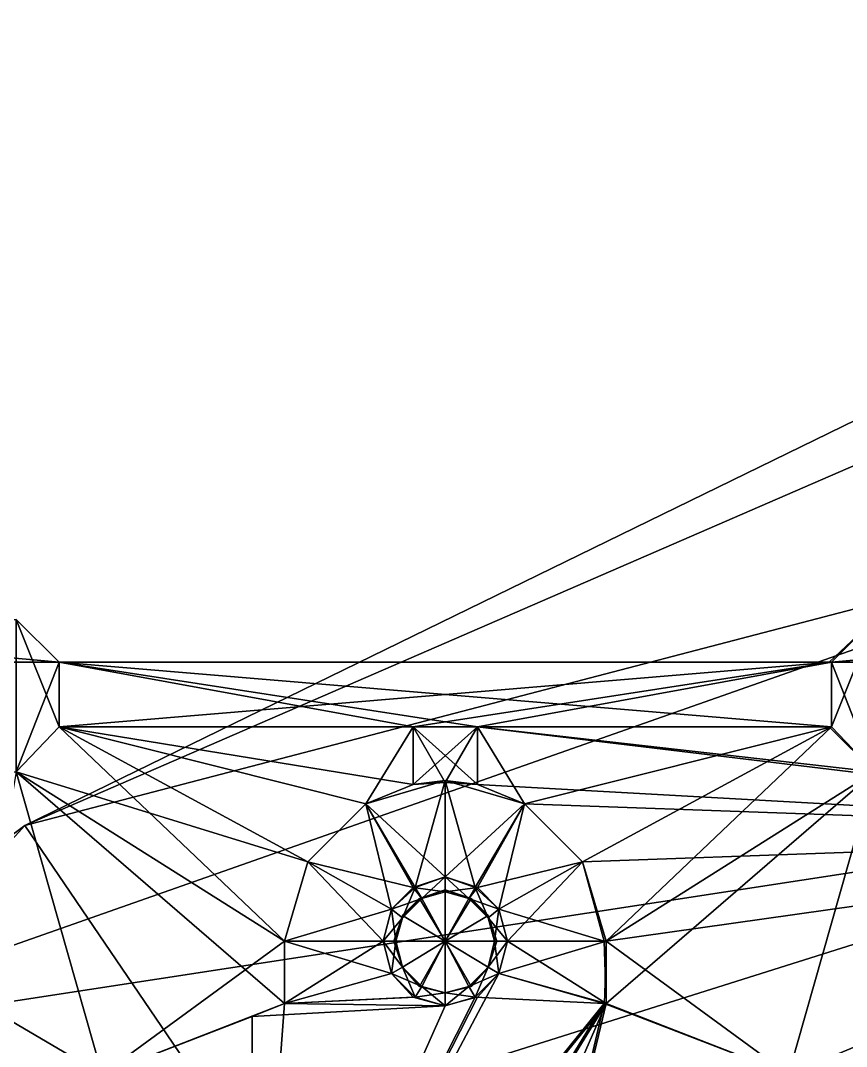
# Model space of a CAD drawing. Header units: metres. Extents: x -0.073 to 0.073, y -0.252 to 0.252.
# Drawn here: x -0.01675 to 0.00731, y 0.21975 to 0.24963 of the extents above; entities that cross this region are included whole.
import ezdxf

# ---------------------------------------------------------------- set-up
doc = ezdxf.new("R2010")
doc.units = ezdxf.units.M
for name, color, linetype in [('Object', 9, 'CONTINUOUS'), ('Object_0001', 9, 'CONTINUOUS'), ('Object_0003', 9, 'CONTINUOUS'), ('Object_0044', 9, 'CONTINUOUS'), ('Object_0220', 9, 'CONTINUOUS'), ('Object_0236', 9, 'CONTINUOUS'), ('Object_0240', 9, 'CONTINUOUS'), ('Object_0250', 9, 'CONTINUOUS'), ('Object_0252', 9, 'CONTINUOUS'), ('Object_0291', 9, 'CONTINUOUS'), ('Object_0293', 9, 'CONTINUOUS'), ('Object_0294', 9, 'CONTINUOUS'), ('Object_0295', 9, 'CONTINUOUS'), ('Object_0299', 9, 'CONTINUOUS'), ('Object_0300', 9, 'CONTINUOUS'), ('Object_0301', 9, 'CONTINUOUS'), ('Object_0360', 9, 'CONTINUOUS'), ('Object_0376', 9, 'CONTINUOUS'), ('Object_0387', 9, 'CONTINUOUS'), ('Object_0398', 9, 'CONTINUOUS'), ('Object_0506', 9, 'CONTINUOUS'), ('Object_0521', 9, 'CONTINUOUS'), ('Object_0526', 9, 'CONTINUOUS'), ('Object_0559', 9, 'CONTINUOUS'), ('Object_0591', 9, 'CONTINUOUS'), ('Object_0611', 9, 'CONTINUOUS'), ('Object_0621', 9, 'CONTINUOUS'), ('Object_0676', 9, 'CONTINUOUS'), ('Object_0694', 9, 'CONTINUOUS'), ('Object_0698', 9, 'CONTINUOUS'), ('Object_0701', 9, 'CONTINUOUS'), ('Object_0725', 9, 'CONTINUOUS'), ('Object_0756', 9, 'CONTINUOUS'), ('Object_0759', 9, 'CONTINUOUS'), ('Object_0801', 9, 'CONTINUOUS'), ('Object_0802', 9, 'CONTINUOUS'), ('Object_0817', 9, 'CONTINUOUS'), ('Object_0822', 9, 'CONTINUOUS'), ('Object_0824', 9, 'CONTINUOUS'), ('Object_0841', 9, 'CONTINUOUS'), ('Object_0859', 9, 'CONTINUOUS'), ('Object_0860', 9, 'CONTINUOUS'), ('Object_0878', 9, 'CONTINUOUS'), ('Object_0887', 9, 'CONTINUOUS'), ('Object_0889', 9, 'CONTINUOUS'), ('Object_0903', 9, 'CONTINUOUS'), ('Object_0904', 9, 'CONTINUOUS'), ('Object_0962', 9, 'CONTINUOUS'), ('Object_0971', 9, 'CONTINUOUS'), ('Object_0986', 9, 'CONTINUOUS'), ('Object_0996', 9, 'CONTINUOUS'), ('Object_0997', 9, 'CONTINUOUS'), ('Object_1007', 9, 'CONTINUOUS')]:
    doc.layers.add(name, color=color, linetype=linetype)

msp = doc.modelspace()

# ---------------------------------------------------------------- linework, layer by layer
at = {"layer": 'Object'}
for points in [[(-0.016625, 0.226188, 0.13125), (0.014625, 0.18025, 0.13125), (0.031437, 0.249625, 0.13125)], [(-0.025188, 0.219813, 0.13125), (-0.030688, 0.210688, 0.13125), (-0.016625, 0.226188, 0.13125)], [(0.014625, 0.18025, 0.13125), (-0.016625, 0.226188, 0.13125), (-0.030688, 0.210688, 0.13125)]]:
    msp.add_3dface(points, dxfattribs=at)
at = {"layer": 'Object_0001'}
for points in [[(0.031437, 0.249625, 0.11875), (0.024437, 0.244, 0.11875), (-0.016625, 0.226188, 0.11875)], [(0.0205, 0.235875, 0.11875), (-0.016625, 0.226188, 0.11875), (0.024437, 0.244, 0.11875)], [(-0.016625, 0.226188, 0.11875), (0.0205, 0.235875, 0.11875), (-0.025188, 0.219813, 0.11875)], [(0.0205, 0.226813, 0.11875), (-0.025188, 0.219813, 0.11875), (0.0205, 0.235875, 0.11875)], [(-0.025188, 0.219813, 0.11875), (0.0205, 0.226813, 0.11875), (-0.030688, 0.210688, 0.11875)], [(0.024437, 0.218688, 0.11875), (-0.030688, 0.210688, 0.11875), (0.0205, 0.226813, 0.11875)]]:
    msp.add_3dface(points, dxfattribs=at)
at = {"layer": 'Object_0003'}
for points in [[(-0.016625, 0.226188, 0.13125), (0.031437, 0.249625, 0.13125), (-0.016625, 0.226188, 0.11875)], [(0.031437, 0.249625, 0.11875), (-0.016625, 0.226188, 0.11875), (0.031437, 0.249625, 0.13125)]]:
    msp.add_3dface(points, dxfattribs=at)
at = {"layer": 'Object_0044'}
for points in [[(-0.016625, 0.226188, 0.13125), (-0.016625, 0.226188, 0.11875), (-0.025188, 0.219813, 0.11875)], [(-0.016625, 0.226188, 0.13125), (-0.025188, 0.219813, 0.11875), (-0.025188, 0.219813, 0.13125)]]:
    msp.add_3dface(points, dxfattribs=at)
at = {"layer": 'Object_0220'}
for points in [[(0.008125, 0.232188, 0.059375), (0.006812, 0.230938, 0.059375), (0.008125, 0.232188, 0.073125)], [(0.006812, 0.230938, 0.073125), (0.008125, 0.232188, 0.073125), (0.006812, 0.230938, 0.059375)]]:
    msp.add_3dface(points, dxfattribs=at)
at = {"layer": 'Object_0236'}
msp.add_line((-0.002938, 0.222813, 0.065375), (-0.003125, 0.222063, 0.065375), dxfattribs=at)
for points in [[(-0.005063, 0.224063, 0.065375), (-0.005125, 0.224063, 0.065375), (-0.005625, 0.2235, 0.065375)], [(-0.005625, 0.223563, 0.065375), (-0.005625, 0.2235, 0.065375), (-0.005125, 0.224063, 0.065375)], [(-0.005125, 0.224063, 0.065375), (-0.005063, 0.224063, 0.065375), (-0.004375, 0.224313, 0.065375)], [(-0.004375, 0.22425, 0.065375), (-0.004375, 0.224313, 0.065375), (-0.005063, 0.224063, 0.065375)], [(-0.004375, 0.224313, 0.065375), (-0.004375, 0.22425, 0.065375), (-0.003688, 0.224063, 0.065375)], [(-0.003125, 0.2235, 0.065375), (-0.003125, 0.223563, 0.065375), (-0.003688, 0.224063, 0.065375)], [(-0.005875, 0.222813, 0.065375), (-0.005813, 0.222813, 0.065375), (-0.005625, 0.223563, 0.065375)], [(-0.005625, 0.2235, 0.065375), (-0.005625, 0.223563, 0.065375), (-0.005813, 0.222813, 0.065375)], [(-0.003125, 0.223563, 0.065375), (-0.003125, 0.2235, 0.065375), (-0.002938, 0.222813, 0.065375)], [(-0.005813, 0.222813, 0.065375), (-0.005875, 0.222813, 0.065375), (-0.005625, 0.222063, 0.065375)], [(-0.005125, 0.2215, 0.065375), (-0.005063, 0.2215, 0.065375), (-0.005625, 0.222063, 0.065375)], [(-0.003688, 0.2215, 0.065375), (-0.003625, 0.2215, 0.065375), (-0.003125, 0.222063, 0.065375)], [(-0.005063, 0.2215, 0.065375), (-0.005125, 0.2215, 0.065375), (-0.004375, 0.221313, 0.065375)], [(-0.003625, 0.2215, 0.065375), (-0.003688, 0.2215, 0.065375), (-0.004375, 0.221313, 0.065375)]]:
    msp.add_3dface(points, dxfattribs=at)
at = {"layer": 'Object_0240'}
for points in [[(0.00025, 0.221, 0.105), (0.005625, 0.218938, 0.117187), (0.005625, 0.218938, 0.105)], [(0.005625, 0.218938, 0.117187), (0.00025, 0.221, 0.105), (0.00025, 0.221, 0.117187)]]:
    msp.add_3dface(points, dxfattribs=at)
at = {"layer": 'Object_0250'}
for points in [[(-0.016875, 0.22775, 0.059375), (-0.016875, 0.232188, 0.059375), (-0.015625, 0.229063, 0.059375)], [(-0.015625, 0.230938, 0.059375), (-0.015625, 0.229063, 0.059375), (-0.016875, 0.232188, 0.059375)], [(0.008125, 0.232188, 0.059375), (0.008125, 0.22775, 0.059375), (0.006875, 0.230938, 0.059375)], [(-0.003438, 0.229063, 0.059375), (-0.015625, 0.230938, 0.059375), (0.006875, 0.229063, 0.059375)], [(0.006875, 0.230938, 0.059375), (0.006875, 0.229063, 0.059375), (-0.015625, 0.230938, 0.059375)], [(-0.015625, 0.229063, 0.059375), (-0.015625, 0.230938, 0.059375), (-0.005313, 0.229063, 0.059375)], [(-0.003438, 0.229063, 0.059375), (-0.005313, 0.229063, 0.059375), (-0.015625, 0.230938, 0.059375)], [(0.006875, 0.229063, 0.059375), (0.006875, 0.230938, 0.059375), (0.008125, 0.22775, 0.059375)], [(-0.004375, 0.227438, 0.059375), (-0.005313, 0.227375, 0.059375), (-0.005313, 0.229063, 0.059375)], [(-0.004375, 0.227438, 0.059375), (-0.005313, 0.229063, 0.059375), (-0.003438, 0.227375, 0.059375)], [(-0.005313, 0.229063, 0.059375), (-0.003438, 0.229063, 0.059375), (-0.003438, 0.227375, 0.059375)]]:
    msp.add_3dface(points, dxfattribs=at)
at = {"layer": 'Object_0252'}
for points in [[(-0.015625, 0.229063, 0.07), (-0.016875, 0.22775, 0.07), (-0.015625, 0.229063, 0.059375)], [(-0.016875, 0.22775, 0.059375), (-0.015625, 0.229063, 0.059375), (-0.016875, 0.22775, 0.07)]]:
    msp.add_3dface(points, dxfattribs=at)
at = {"layer": 'Object_0291'}
msp.add_3dface([(0.006875, 0.230938, 0.101875), (0.008125, 0.232188, 0.101875), (0.021875, 0.230938, 0.101875)], dxfattribs=at)
at = {"layer": 'Object_0293'}
for points in [[(-0.005313, 0.229063, 0.07), (-0.005313, 0.229063, 0.059375), (-0.005313, 0.227375, 0.07)], [(-0.005313, 0.227375, 0.059375), (-0.005313, 0.227375, 0.07), (-0.005313, 0.229063, 0.059375)]]:
    msp.add_3dface(points, dxfattribs=at)
at = {"layer": 'Object_0294'}
for points in [[(-0.006688, 0.226813, 0.057813), (-0.005313, 0.227375, 0.059375), (-0.004375, 0.2275, 0.057813)], [(-0.005313, 0.227375, 0.059375), (-0.006688, 0.226813, 0.057813), (-0.005313, 0.227375, 0.070063)], [(-0.005313, 0.227375, 0.070063), (-0.006688, 0.226813, 0.057813), (-0.006688, 0.226813, 0.070063)], [(-0.004375, 0.2275, 0.059375), (-0.004375, 0.2275, 0.057813), (-0.005313, 0.227375, 0.059375)], [(-0.003438, 0.227375, 0.059375), (-0.002063, 0.226813, 0.057813), (-0.004375, 0.2275, 0.059375)], [(-0.004375, 0.2275, 0.057813), (-0.004375, 0.2275, 0.059375), (-0.002063, 0.226813, 0.057813)], [(-0.003438, 0.227375, 0.059375), (-0.002063, 0.226813, 0.070063), (-0.002063, 0.226813, 0.057813)], [(-0.002063, 0.226813, 0.070063), (-0.003438, 0.227375, 0.059375), (-0.003438, 0.227375, 0.070063)], [(-0.008375, 0.225125, 0.057813), (-0.006688, 0.226813, 0.070063), (-0.006688, 0.226813, 0.057813)], [(-0.006688, 0.226813, 0.070063), (-0.008375, 0.225125, 0.057813), (-0.008375, 0.225125, 0.070063)], [(-0.002063, 0.226813, 0.057813), (-0.000375, 0.225125, 0.070063), (-0.000375, 0.225125, 0.057813)], [(-0.000375, 0.225125, 0.070063), (-0.002063, 0.226813, 0.057813), (-0.002063, 0.226813, 0.070063)], [(-0.009063, 0.222813, 0.057813), (-0.008375, 0.225125, 0.070063), (-0.008375, 0.225125, 0.057813)], [(-0.008375, 0.225125, 0.070063), (-0.009063, 0.222813, 0.057813), (-0.009063, 0.222813, 0.070063)], [(0.00025, 0.222813, 0.070063), (0.00025, 0.222813, 0.057813), (-0.000375, 0.225125, 0.057813)], [(0.00025, 0.222813, 0.070063), (-0.000375, 0.225125, 0.057813), (-0.000375, 0.225125, 0.070063)]]:
    msp.add_3dface(points, dxfattribs=at)
at = {"layer": 'Object_0295'}
for points in [[(-0.005313, 0.229063, 0.07), (-0.015625, 0.229063, 0.07), (-0.005313, 0.229063, 0.059375)], [(-0.015625, 0.229063, 0.059375), (-0.005313, 0.229063, 0.059375), (-0.015625, 0.229063, 0.07)]]:
    msp.add_3dface(points, dxfattribs=at)
at = {"layer": 'Object_0299'}
for points in [[(-0.003438, 0.229063, 0.105), (-0.003438, 0.229063, 0.115625), (-0.003438, 0.227375, 0.105)], [(-0.003438, 0.227375, 0.115625), (-0.003438, 0.227375, 0.105), (-0.003438, 0.229063, 0.115625)]]:
    msp.add_3dface(points, dxfattribs=at)
at = {"layer": 'Object_0300'}
for points in [[(-0.005313, 0.227375, 0.115625), (-0.006688, 0.226813, 0.117187), (-0.004375, 0.2275, 0.115625)], [(-0.004375, 0.2275, 0.117187), (-0.004375, 0.2275, 0.115625), (-0.006688, 0.226813, 0.117187)], [(-0.005313, 0.227375, 0.115625), (-0.005313, 0.227375, 0.105), (-0.006688, 0.226813, 0.105)], [(-0.005313, 0.227375, 0.115625), (-0.006688, 0.226813, 0.105), (-0.006688, 0.226813, 0.117187)], [(-0.004375, 0.2275, 0.115625), (-0.004375, 0.2275, 0.117187), (-0.003438, 0.227375, 0.115625)], [(-0.002063, 0.226813, 0.117187), (-0.003438, 0.227375, 0.115625), (-0.004375, 0.2275, 0.117187)], [(-0.003438, 0.227375, 0.105), (-0.002063, 0.226813, 0.117187), (-0.002063, 0.226813, 0.105)], [(-0.002063, 0.226813, 0.117187), (-0.003438, 0.227375, 0.105), (-0.003438, 0.227375, 0.115625)], [(-0.008375, 0.225125, 0.105), (-0.006688, 0.226813, 0.117187), (-0.006688, 0.226813, 0.105)], [(-0.006688, 0.226813, 0.117187), (-0.008375, 0.225125, 0.105), (-0.008375, 0.225125, 0.117187)], [(-0.002063, 0.226813, 0.105), (-0.000375, 0.225125, 0.117187), (-0.000375, 0.225125, 0.105)], [(-0.000375, 0.225125, 0.117187), (-0.002063, 0.226813, 0.105), (-0.002063, 0.226813, 0.117187)], [(-0.009063, 0.222813, 0.105), (-0.008375, 0.225125, 0.117187), (-0.008375, 0.225125, 0.105)], [(-0.008375, 0.225125, 0.117187), (-0.009063, 0.222813, 0.105), (-0.009063, 0.222813, 0.117187)], [(0.00025, 0.222813, 0.117187), (0.00025, 0.222813, 0.105), (-0.000375, 0.225125, 0.105)], [(0.00025, 0.222813, 0.117187), (-0.000375, 0.225125, 0.105), (-0.000375, 0.225125, 0.117187)]]:
    msp.add_3dface(points, dxfattribs=at)
at = {"layer": 'Object_0301'}
for points in [[(0.006875, 0.229063, 0.115625), (-0.003438, 0.229063, 0.115625), (0.006875, 0.229063, 0.105)], [(-0.003438, 0.229063, 0.105), (0.006875, 0.229063, 0.105), (-0.003438, 0.229063, 0.115625)]]:
    msp.add_3dface(points, dxfattribs=at)
at = {"layer": 'Object_0360'}
for points in [[(-0.00525, 0.224375, 0.117187), (-0.005063, 0.224063, 0.11675), (-0.004375, 0.224688, 0.117187)], [(-0.004375, 0.22425, 0.11675), (-0.004375, 0.224688, 0.117187), (-0.005063, 0.224063, 0.11675)], [(-0.004375, 0.224688, 0.117187), (-0.004375, 0.22425, 0.11675), (-0.003438, 0.224375, 0.117187)], [(-0.005938, 0.22375, 0.117187), (-0.005625, 0.2235, 0.11675), (-0.00525, 0.224375, 0.117187)], [(-0.005063, 0.224063, 0.11675), (-0.00525, 0.224375, 0.117187), (-0.005625, 0.2235, 0.11675)], [(-0.003688, 0.224063, 0.11675), (-0.003438, 0.224375, 0.117187), (-0.004375, 0.22425, 0.11675)], [(-0.003438, 0.224375, 0.117187), (-0.003688, 0.224063, 0.11675), (-0.002813, 0.22375, 0.117187)], [(-0.003125, 0.2235, 0.11675), (-0.002813, 0.22375, 0.117187), (-0.003688, 0.224063, 0.11675)], [(-0.006188, 0.222813, 0.117187), (-0.005813, 0.222813, 0.11675), (-0.005938, 0.22375, 0.117187)], [(-0.005625, 0.2235, 0.11675), (-0.005938, 0.22375, 0.117187), (-0.005813, 0.222813, 0.11675)], [(-0.002813, 0.22375, 0.117187), (-0.003125, 0.2235, 0.11675), (-0.002563, 0.222813, 0.117187)], [(-0.002938, 0.222813, 0.11675), (-0.002563, 0.222813, 0.117187), (-0.003125, 0.2235, 0.11675)], [(-0.005813, 0.222813, 0.11675), (-0.006188, 0.222813, 0.117187), (-0.005625, 0.222063, 0.11675)], [(-0.005938, 0.221875, 0.117187), (-0.005625, 0.222063, 0.11675), (-0.006188, 0.222813, 0.117187)], [(-0.003125, 0.222063, 0.11675), (-0.002813, 0.221875, 0.117187), (-0.002938, 0.222813, 0.11675)], [(-0.002563, 0.222813, 0.117187), (-0.002938, 0.222813, 0.11675), (-0.002813, 0.221875, 0.117187)], [(-0.005625, 0.222063, 0.11675), (-0.005938, 0.221875, 0.117187), (-0.005063, 0.2215, 0.11675)], [(-0.003688, 0.2215, 0.11675), (-0.0035, 0.221188, 0.117187), (-0.003125, 0.222063, 0.11675)], [(-0.002813, 0.221875, 0.117187), (-0.003125, 0.222063, 0.11675), (-0.0035, 0.221188, 0.117187)], [(-0.00525, 0.221188, 0.117187), (-0.005063, 0.2215, 0.11675), (-0.005938, 0.221875, 0.117187)], [(-0.005063, 0.2215, 0.11675), (-0.00525, 0.221188, 0.117187), (-0.004375, 0.221313, 0.11675)], [(-0.004375, 0.221313, 0.11675), (-0.004375, 0.220938, 0.117187), (-0.003688, 0.2215, 0.11675)], [(-0.0035, 0.221188, 0.117187), (-0.003688, 0.2215, 0.11675), (-0.004375, 0.220938, 0.117187)], [(-0.004375, 0.220938, 0.117187), (-0.004375, 0.221313, 0.11675), (-0.00525, 0.221188, 0.117187)]]:
    msp.add_3dface(points, dxfattribs=at)
at = {"layer": 'Object_0376'}
for points in [[(-0.005063, 0.224063, 0.05825), (-0.005625, 0.2235, 0.065375), (-0.005625, 0.2235, 0.05825)], [(-0.005625, 0.2235, 0.065375), (-0.005063, 0.224063, 0.05825), (-0.005063, 0.224063, 0.065375)], [(-0.004375, 0.22425, 0.05825), (-0.005063, 0.224063, 0.065375), (-0.005063, 0.224063, 0.05825)], [(-0.005063, 0.224063, 0.065375), (-0.004375, 0.22425, 0.05825), (-0.004375, 0.22425, 0.065375)], [(-0.003688, 0.224063, 0.05825), (-0.004375, 0.22425, 0.065375), (-0.004375, 0.22425, 0.05825)], [(-0.004375, 0.22425, 0.065375), (-0.003688, 0.224063, 0.05825), (-0.003688, 0.224063, 0.065375)], [(-0.003125, 0.2235, 0.05825), (-0.003688, 0.224063, 0.065375), (-0.003688, 0.224063, 0.05825)], [(-0.003688, 0.224063, 0.065375), (-0.003125, 0.2235, 0.05825), (-0.003125, 0.2235, 0.065375)], [(-0.005625, 0.2235, 0.05825), (-0.005813, 0.222813, 0.065375), (-0.005813, 0.222813, 0.05825)], [(-0.005813, 0.222813, 0.065375), (-0.005625, 0.2235, 0.05825), (-0.005625, 0.2235, 0.065375)], [(-0.002938, 0.222813, 0.05825), (-0.003125, 0.2235, 0.065375), (-0.003125, 0.2235, 0.05825)], [(-0.003125, 0.2235, 0.065375), (-0.002938, 0.222813, 0.05825), (-0.002938, 0.222813, 0.065375)], [(-0.005625, 0.222063, 0.065375), (-0.005813, 0.222813, 0.05825), (-0.005813, 0.222813, 0.065375)], [(-0.005813, 0.222813, 0.05825), (-0.005625, 0.222063, 0.065375), (-0.005625, 0.222063, 0.05825)], [(-0.003125, 0.222063, 0.05825), (-0.002938, 0.222813, 0.065375), (-0.002938, 0.222813, 0.05825)], [(-0.002938, 0.222813, 0.065375), (-0.003125, 0.222063, 0.05825), (-0.003125, 0.222063, 0.065375)], [(-0.005625, 0.222063, 0.05825), (-0.005063, 0.2215, 0.065375), (-0.005063, 0.2215, 0.05825)], [(-0.005063, 0.2215, 0.065375), (-0.005625, 0.222063, 0.05825), (-0.005625, 0.222063, 0.065375)], [(-0.003688, 0.2215, 0.05825), (-0.003125, 0.222063, 0.065375), (-0.003125, 0.222063, 0.05825)], [(-0.003125, 0.222063, 0.065375), (-0.003688, 0.2215, 0.05825), (-0.003688, 0.2215, 0.065375)], [(-0.005063, 0.2215, 0.05825), (-0.004375, 0.221313, 0.065375), (-0.004375, 0.221313, 0.05825)], [(-0.004375, 0.221313, 0.065375), (-0.005063, 0.2215, 0.05825), (-0.005063, 0.2215, 0.065375)], [(-0.004375, 0.221313, 0.05825), (-0.003688, 0.2215, 0.065375), (-0.003688, 0.2215, 0.05825)], [(-0.003688, 0.2215, 0.065375), (-0.004375, 0.221313, 0.05825), (-0.004375, 0.221313, 0.065375)]]:
    msp.add_3dface(points, dxfattribs=at)
at = {"layer": 'Object_0387'}
for points in [[(-0.016875, 0.232188, 0.115625), (-0.016875, 0.22775, 0.115625), (-0.015625, 0.230938, 0.115625)], [(0.008125, 0.22775, 0.115625), (0.008125, 0.232188, 0.115625), (0.006875, 0.229063, 0.115625)], [(0.006875, 0.230938, 0.115625), (0.006875, 0.229063, 0.115625), (0.008125, 0.232188, 0.115625)], [(-0.015625, 0.229063, 0.115625), (-0.015625, 0.230938, 0.115625), (-0.016875, 0.22775, 0.115625)], [(-0.005313, 0.229063, 0.115625), (0.006875, 0.230938, 0.115625), (-0.015625, 0.229063, 0.115625)], [(-0.015625, 0.230938, 0.115625), (-0.015625, 0.229063, 0.115625), (0.006875, 0.230938, 0.115625)], [(-0.005313, 0.229063, 0.115625), (-0.003438, 0.229063, 0.115625), (0.006875, 0.230938, 0.115625)], [(0.006875, 0.229063, 0.115625), (0.006875, 0.230938, 0.115625), (-0.003438, 0.229063, 0.115625)], [(-0.004375, 0.227438, 0.115625), (-0.003438, 0.229063, 0.115625), (-0.005313, 0.227375, 0.115625)], [(-0.003438, 0.229063, 0.115625), (-0.005313, 0.229063, 0.115625), (-0.005313, 0.227375, 0.115625)], [(-0.004375, 0.227438, 0.115625), (-0.003438, 0.227375, 0.115625), (-0.003438, 0.229063, 0.115625)]]:
    msp.add_3dface(points, dxfattribs=at)
at = {"layer": 'Object_0398'}
for points in [[(0.021875, 0.230938, 0.073125), (0.020625, 0.232188, 0.073125), (0.006875, 0.230938, 0.073125)], [(0.008125, 0.232188, 0.073125), (0.006875, 0.230938, 0.073125), (0.020625, 0.232188, 0.073125)]]:
    msp.add_3dface(points, dxfattribs=at)
at = {"layer": 'Object_0506'}
for points in [[(0.00025, 0.222813, 0.057813), (0.00025, 0.222813, 0.070063), (0.000312, 0.221, 0.057813)], [(0.000312, 0.221, 0.070063), (0.000312, 0.221, 0.057813), (0.00025, 0.222813, 0.070063)]]:
    msp.add_3dface(points, dxfattribs=at)
at = {"layer": 'Object_0521'}
for points in [[(0.008125, 0.22775, 0.115625), (0.006812, 0.229063, 0.115625), (0.008125, 0.22775, 0.104937)], [(0.006812, 0.229063, 0.104937), (0.008125, 0.22775, 0.104937), (0.006812, 0.229063, 0.115625)]]:
    msp.add_3dface(points, dxfattribs=at)
at = {"layer": 'Object_0526'}
for points in [[(0.00025, 0.221, 0.057813), (0.005625, 0.218938, 0.07), (0.005625, 0.218938, 0.057813)], [(0.005625, 0.218938, 0.07), (0.00025, 0.221, 0.057813), (0.00025, 0.221, 0.07)]]:
    msp.add_3dface(points, dxfattribs=at)
at = {"layer": 'Object_0559'}
for points in [[(-0.016875, 0.232188, 0.101875), (-0.015625, 0.230938, 0.101875), (-0.029375, 0.232188, 0.101875)], [(-0.026813, 0.230938, 0.101875), (-0.029375, 0.232188, 0.101875), (-0.015625, 0.230938, 0.101875)]]:
    msp.add_3dface(points, dxfattribs=at)
at = {"layer": 'Object_0591'}
for points in [[(-0.005625, 0.2235, 0.11675), (-0.005063, 0.224063, 0.109625), (-0.005063, 0.224063, 0.11675)], [(-0.005063, 0.224063, 0.109625), (-0.005625, 0.2235, 0.11675), (-0.005625, 0.2235, 0.109625)], [(-0.005063, 0.224063, 0.11675), (-0.004375, 0.22425, 0.109625), (-0.004375, 0.22425, 0.11675)], [(-0.004375, 0.22425, 0.109625), (-0.005063, 0.224063, 0.11675), (-0.005063, 0.224063, 0.109625)], [(-0.004375, 0.22425, 0.11675), (-0.003688, 0.224063, 0.109625), (-0.003688, 0.224063, 0.11675)], [(-0.003688, 0.224063, 0.109625), (-0.004375, 0.22425, 0.11675), (-0.004375, 0.22425, 0.109625)], [(-0.003688, 0.224063, 0.11675), (-0.003125, 0.2235, 0.109625), (-0.003125, 0.2235, 0.11675)], [(-0.003125, 0.2235, 0.109625), (-0.003688, 0.224063, 0.11675), (-0.003688, 0.224063, 0.109625)], [(-0.005813, 0.222813, 0.11675), (-0.005625, 0.2235, 0.109625), (-0.005625, 0.2235, 0.11675)], [(-0.005625, 0.2235, 0.109625), (-0.005813, 0.222813, 0.11675), (-0.005813, 0.222813, 0.109625)], [(-0.003125, 0.2235, 0.11675), (-0.002938, 0.222813, 0.109625), (-0.002938, 0.222813, 0.11675)], [(-0.002938, 0.222813, 0.109625), (-0.003125, 0.2235, 0.11675), (-0.003125, 0.2235, 0.109625)], [(-0.005625, 0.222063, 0.11675), (-0.005813, 0.222813, 0.109625), (-0.005813, 0.222813, 0.11675)], [(-0.005813, 0.222813, 0.109625), (-0.005625, 0.222063, 0.11675), (-0.005625, 0.222063, 0.109625)], [(-0.003125, 0.222063, 0.109625), (-0.002938, 0.222813, 0.11675), (-0.002938, 0.222813, 0.109625)], [(-0.002938, 0.222813, 0.11675), (-0.003125, 0.222063, 0.109625), (-0.003125, 0.222063, 0.11675)], [(-0.005063, 0.2215, 0.11675), (-0.005625, 0.222063, 0.109625), (-0.005625, 0.222063, 0.11675)], [(-0.005625, 0.222063, 0.109625), (-0.005063, 0.2215, 0.11675), (-0.005063, 0.2215, 0.109625)], [(-0.003125, 0.222063, 0.11675), (-0.003688, 0.2215, 0.109625), (-0.003688, 0.2215, 0.11675)], [(-0.003688, 0.2215, 0.109625), (-0.003125, 0.222063, 0.11675), (-0.003125, 0.222063, 0.109625)], [(-0.004375, 0.221313, 0.11675), (-0.005063, 0.2215, 0.109625), (-0.005063, 0.2215, 0.11675)], [(-0.005063, 0.2215, 0.109625), (-0.004375, 0.221313, 0.11675), (-0.004375, 0.221313, 0.109625)], [(-0.003688, 0.2215, 0.11675), (-0.004375, 0.221313, 0.109625), (-0.004375, 0.221313, 0.11675)], [(-0.004375, 0.221313, 0.109625), (-0.003688, 0.2215, 0.11675), (-0.003688, 0.2215, 0.109625)]]:
    msp.add_3dface(points, dxfattribs=at)
at = {"layer": 'Object_0611'}
for points in [[(-0.015625, 0.230938, 0.059375), (-0.016875, 0.232188, 0.059375), (-0.015625, 0.230938, 0.073125)], [(-0.016875, 0.232188, 0.073125), (-0.015625, 0.230938, 0.073125), (-0.016875, 0.232188, 0.059375)]]:
    msp.add_3dface(points, dxfattribs=at)
at = {"layer": 'Object_0621'}
for points in [[(-0.003438, 0.229063, 0.059375), (-0.003438, 0.229063, 0.07), (-0.003438, 0.227375, 0.059375)], [(-0.003438, 0.227375, 0.07), (-0.003438, 0.227375, 0.059375), (-0.003438, 0.229063, 0.07)]]:
    msp.add_3dface(points, dxfattribs=at)
at = {"layer": 'Object_0676'}
msp.add_line((-0.005625, 0.222063, 0.109625), (-0.005813, 0.222813, 0.109625), dxfattribs=at)
for points in [[(-0.005625, 0.2235, 0.109625), (-0.005625, 0.223563, 0.109625), (-0.005063, 0.224063, 0.109625)], [(-0.004375, 0.224313, 0.109625), (-0.004375, 0.22425, 0.109625), (-0.005063, 0.224063, 0.109625)], [(-0.004375, 0.22425, 0.109625), (-0.004375, 0.224313, 0.109625), (-0.003688, 0.224063, 0.109625)], [(-0.003625, 0.224063, 0.109625), (-0.003688, 0.224063, 0.109625), (-0.004375, 0.224313, 0.109625)], [(-0.003688, 0.224063, 0.109625), (-0.003625, 0.224063, 0.109625), (-0.003125, 0.2235, 0.109625)], [(-0.003125, 0.223563, 0.109625), (-0.003125, 0.2235, 0.109625), (-0.003625, 0.224063, 0.109625)], [(-0.005625, 0.223563, 0.109625), (-0.005625, 0.2235, 0.109625), (-0.005813, 0.222813, 0.109625)], [(-0.003125, 0.2235, 0.109625), (-0.003125, 0.223563, 0.109625), (-0.002938, 0.222813, 0.109625)], [(-0.002875, 0.222813, 0.109625), (-0.002938, 0.222813, 0.109625), (-0.003125, 0.223563, 0.109625)], [(-0.002938, 0.222813, 0.109625), (-0.002875, 0.222813, 0.109625), (-0.003125, 0.222063, 0.109625)], [(-0.005063, 0.2215, 0.109625), (-0.005125, 0.2215, 0.109625), (-0.005625, 0.222063, 0.109625)], [(-0.003625, 0.2215, 0.109625), (-0.003688, 0.2215, 0.109625), (-0.003125, 0.222063, 0.109625)], [(-0.005125, 0.2215, 0.109625), (-0.005063, 0.2215, 0.109625), (-0.004375, 0.221313, 0.109625)], [(-0.003688, 0.2215, 0.109625), (-0.003625, 0.2215, 0.109625), (-0.004375, 0.221313, 0.109625)]]:
    msp.add_3dface(points, dxfattribs=at)
at = {"layer": 'Object_0694'}
for points in [[(-0.009063, 0.221, 0.07), (-0.01, 0.220625, 0.057813), (-0.014375, 0.218938, 0.07)], [(-0.009063, 0.221, 0.07), (-0.009063, 0.221, 0.057813), (-0.01, 0.220625, 0.057813)], [(-0.01, 0.220625, 0.057813), (-0.014375, 0.218938, 0.057813), (-0.014375, 0.218938, 0.07)]]:
    msp.add_3dface(points, dxfattribs=at)
at = {"layer": 'Object_0698'}
for points in [[(-0.005125, 0.224063, 0.065375), (-0.005625, 0.223563, 0.067375), (-0.005625, 0.223563, 0.065375)], [(-0.005625, 0.223563, 0.067375), (-0.005125, 0.224063, 0.065375), (-0.005125, 0.224063, 0.067375)], [(-0.004375, 0.224313, 0.065375), (-0.005125, 0.224063, 0.067375), (-0.005125, 0.224063, 0.065375)], [(-0.005125, 0.224063, 0.067375), (-0.004375, 0.224313, 0.065375), (-0.004375, 0.224313, 0.067375)], [(-0.003688, 0.224063, 0.065375), (-0.004375, 0.224313, 0.067375), (-0.004375, 0.224313, 0.065375)], [(-0.004375, 0.224313, 0.067375), (-0.003688, 0.224063, 0.065375), (-0.003688, 0.224063, 0.067375)], [(-0.003125, 0.223563, 0.065375), (-0.003688, 0.224063, 0.067375), (-0.003688, 0.224063, 0.065375)], [(-0.003688, 0.224063, 0.067375), (-0.003125, 0.223563, 0.065375), (-0.003125, 0.223563, 0.067375)], [(-0.005625, 0.223563, 0.065375), (-0.005875, 0.222813, 0.067375), (-0.005875, 0.222813, 0.065375)], [(-0.005875, 0.222813, 0.067375), (-0.005625, 0.223563, 0.065375), (-0.005625, 0.223563, 0.067375)], [(-0.002938, 0.222813, 0.065375), (-0.003125, 0.223563, 0.067375), (-0.003125, 0.223563, 0.065375)], [(-0.003125, 0.223563, 0.067375), (-0.002938, 0.222813, 0.065375), (-0.002938, 0.222813, 0.067375)], [(-0.005625, 0.222063, 0.067375), (-0.005875, 0.222813, 0.065375), (-0.005875, 0.222813, 0.067375)], [(-0.005875, 0.222813, 0.065375), (-0.005625, 0.222063, 0.067375), (-0.005625, 0.222063, 0.065375)], [(-0.003125, 0.222063, 0.065375), (-0.002938, 0.222813, 0.067375), (-0.002938, 0.222813, 0.065375)], [(-0.002938, 0.222813, 0.067375), (-0.003125, 0.222063, 0.065375), (-0.003125, 0.222063, 0.067375)], [(-0.005625, 0.222063, 0.065375), (-0.005125, 0.2215, 0.067375), (-0.005125, 0.2215, 0.065375)], [(-0.005125, 0.2215, 0.067375), (-0.005625, 0.222063, 0.065375), (-0.005625, 0.222063, 0.067375)], [(-0.003625, 0.2215, 0.065375), (-0.003125, 0.222063, 0.067375), (-0.003125, 0.222063, 0.065375)], [(-0.003125, 0.222063, 0.067375), (-0.003625, 0.2215, 0.065375), (-0.003625, 0.2215, 0.067375)], [(-0.005125, 0.2215, 0.065375), (-0.004375, 0.221313, 0.067375), (-0.004375, 0.221313, 0.065375)], [(-0.004375, 0.221313, 0.067375), (-0.005125, 0.2215, 0.065375), (-0.005125, 0.2215, 0.067375)], [(-0.004375, 0.221313, 0.065375), (-0.003625, 0.2215, 0.067375), (-0.003625, 0.2215, 0.065375)], [(-0.003625, 0.2215, 0.067375), (-0.004375, 0.221313, 0.065375), (-0.004375, 0.221313, 0.067375)]]:
    msp.add_3dface(points, dxfattribs=at)
at = {"layer": 'Object_0701'}
for points in [[(0.022437, 0.225938, 0.105), (-0.003438, 0.229063, 0.105), (-0.003438, 0.227375, 0.105)], [(0.006875, 0.229063, 0.105), (-0.003438, 0.229063, 0.105), (0.008125, 0.22775, 0.105)], [(0.022437, 0.225938, 0.105), (0.008125, 0.22775, 0.105), (-0.003438, 0.229063, 0.105)], [(-0.003438, 0.227375, 0.105), (-0.002063, 0.226813, 0.105), (0.022437, 0.225938, 0.105)], [(-0.000375, 0.225125, 0.105), (0.022437, 0.225938, 0.105), (-0.002063, 0.226813, 0.105)], [(0.022437, 0.225938, 0.105), (-0.000375, 0.225125, 0.105), (0.000312, 0.222813, 0.105)], [(0.000312, 0.222813, 0.105), (0.005625, 0.218938, 0.105), (0.022437, 0.225938, 0.105)], [(0.010187, 0.2155, 0.105), (0.022437, 0.225938, 0.105), (0.005625, 0.218938, 0.105)], [(0.005625, 0.218938, 0.105), (0.000312, 0.222813, 0.105), (0.000312, 0.221, 0.105)]]:
    msp.add_3dface(points, dxfattribs=at)
at = {"layer": 'Object_0725'}
for points in [[(0.006875, 0.229063, 0.07), (-0.003438, 0.229063, 0.07), (0.006875, 0.229063, 0.059375)], [(-0.003438, 0.229063, 0.059375), (0.006875, 0.229063, 0.059375), (-0.003438, 0.229063, 0.07)]]:
    msp.add_3dface(points, dxfattribs=at)
at = {"layer": 'Object_0756'}
for points in [[(-0.014375, 0.218938, 0.105), (-0.01, 0.220625, 0.117187), (-0.009063, 0.221, 0.105)], [(-0.009063, 0.221, 0.117187), (-0.009063, 0.221, 0.105), (-0.01, 0.220625, 0.117187)], [(-0.01, 0.220625, 0.117187), (-0.014375, 0.218938, 0.105), (-0.014375, 0.218938, 0.117187)]]:
    msp.add_3dface(points, dxfattribs=at)
at = {"layer": 'Object_0759'}
for points in [[(-0.016875, 0.22775, 0.105), (-0.009063, 0.222813, 0.105), (-0.015625, 0.229063, 0.105)], [(-0.015625, 0.229063, 0.105), (-0.006688, 0.226813, 0.105), (-0.005313, 0.229063, 0.105)], [(-0.006688, 0.226813, 0.105), (-0.015625, 0.229063, 0.105), (-0.008375, 0.225125, 0.105)], [(-0.009063, 0.222813, 0.105), (-0.008375, 0.225125, 0.105), (-0.015625, 0.229063, 0.105)], [(-0.005313, 0.227375, 0.105), (-0.005313, 0.229063, 0.105), (-0.006688, 0.226813, 0.105)], [(-0.014375, 0.218938, 0.105), (-0.016875, 0.22775, 0.105), (-0.018938, 0.2155, 0.105)], [(-0.014375, 0.218938, 0.105), (-0.009063, 0.221, 0.105), (-0.016875, 0.22775, 0.105)], [(-0.009063, 0.222813, 0.105), (-0.016875, 0.22775, 0.105), (-0.009063, 0.221, 0.105)]]:
    msp.add_3dface(points, dxfattribs=at)
at = {"layer": 'Object_0801'}
for points in [[(-0.004375, 0.2275, 0.057813), (-0.004375, 0.224688, 0.057813), (-0.006688, 0.226813, 0.057813)], [(-0.002063, 0.226813, 0.057813), (-0.0035, 0.224375, 0.057813), (-0.004375, 0.2275, 0.057813)], [(-0.004375, 0.224688, 0.057813), (-0.004375, 0.2275, 0.057813), (-0.0035, 0.224375, 0.057813)], [(-0.006688, 0.226813, 0.057813), (-0.005313, 0.224375, 0.057813), (-0.008375, 0.225125, 0.057813)], [(-0.005313, 0.224375, 0.057813), (-0.006688, 0.226813, 0.057813), (-0.004375, 0.224688, 0.057813)], [(-0.0035, 0.224375, 0.057813), (-0.002063, 0.226813, 0.057813), (-0.002813, 0.22375, 0.057813)], [(-0.000375, 0.225125, 0.057813), (-0.002813, 0.22375, 0.057813), (-0.002063, 0.226813, 0.057813)], [(-0.008375, 0.225125, 0.057813), (-0.005938, 0.22375, 0.057813), (-0.009063, 0.222813, 0.057813)], [(-0.005938, 0.22375, 0.057813), (-0.008375, 0.225125, 0.057813), (-0.005313, 0.224375, 0.057813)], [(-0.002813, 0.22375, 0.057813), (-0.000375, 0.225125, 0.057813), (-0.002563, 0.222813, 0.057813)], [(0.000312, 0.222813, 0.057813), (-0.002563, 0.222813, 0.057813), (-0.000375, 0.225125, 0.057813)], [(-0.006188, 0.222813, 0.057813), (-0.009063, 0.222813, 0.057813), (-0.005938, 0.22375, 0.057813)], [(-0.009063, 0.222813, 0.057813), (-0.006188, 0.222813, 0.057813), (-0.009063, 0.221, 0.057813)], [(-0.005938, 0.221875, 0.057813), (-0.009063, 0.221, 0.057813), (-0.006188, 0.222813, 0.057813)], [(0.00025, 0.221, 0.057813), (-0.002813, 0.221875, 0.057813), (0.000312, 0.222813, 0.057813)], [(-0.002563, 0.222813, 0.057813), (0.000312, 0.222813, 0.057813), (-0.002813, 0.221875, 0.057813)], [(-0.005938, 0.221875, 0.057813), (-0.005313, 0.221188, 0.057813), (-0.009063, 0.221, 0.057813)], [(-0.002813, 0.221875, 0.057813), (0.00025, 0.221, 0.057813), (-0.0035, 0.221188, 0.057813)], [(-0.0035, 0.221188, 0.057813), (-0.01, 0.208313, 0.057813), (-0.004375, 0.220938, 0.057813)], [(-0.01, 0.208313, 0.057813), (-0.0035, 0.221188, 0.057813), (0.00025, 0.221, 0.057813)], [(-0.004375, 0.220938, 0.057813), (-0.009063, 0.221, 0.057813), (-0.005313, 0.221188, 0.057813)], [(-0.01, 0.208313, 0.057813), (-0.01, 0.220625, 0.057813), (-0.009063, 0.221, 0.057813)], [(0.00025, 0.221, 0.057813), (-0.006438, 0.210063, 0.057813), (-0.01, 0.208313, 0.057813)], [(-0.009063, 0.221, 0.057813), (-0.004375, 0.220938, 0.057813), (-0.01, 0.208313, 0.057813)], [(-0.006438, 0.210063, 0.057813), (0.00025, 0.221, 0.057813), (-0.002313, 0.210063, 0.057813)], [(0.005625, 0.218938, 0.057813), (-0.002313, 0.210063, 0.057813), (0.00025, 0.221, 0.057813)], [(-0.01, 0.220625, 0.057813), (-0.01, 0.208313, 0.057813), (-0.014375, 0.218938, 0.057813)]]:
    msp.add_3dface(points, dxfattribs=at)
at = {"layer": 'Object_0802'}
for points in [[(0.006812, 0.230938, 0.115625), (0.008125, 0.232188, 0.115625), (0.006812, 0.230938, 0.101875)], [(0.008125, 0.232188, 0.101875), (0.006812, 0.230938, 0.101875), (0.008125, 0.232188, 0.115625)]]:
    msp.add_3dface(points, dxfattribs=at)
at = {"layer": 'Object_0817'}
for points in [[(-0.005625, 0.223563, 0.109625), (-0.005063, 0.224063, 0.107625), (-0.005063, 0.224063, 0.109625)], [(-0.005063, 0.224063, 0.107625), (-0.005625, 0.223563, 0.109625), (-0.005625, 0.223563, 0.107625)], [(-0.005063, 0.224063, 0.109625), (-0.004375, 0.224313, 0.107625), (-0.004375, 0.224313, 0.109625)], [(-0.004375, 0.224313, 0.107625), (-0.005063, 0.224063, 0.109625), (-0.005063, 0.224063, 0.107625)], [(-0.004375, 0.224313, 0.109625), (-0.003625, 0.224063, 0.107625), (-0.003625, 0.224063, 0.109625)], [(-0.003625, 0.224063, 0.107625), (-0.004375, 0.224313, 0.109625), (-0.004375, 0.224313, 0.107625)], [(-0.003625, 0.224063, 0.109625), (-0.003125, 0.223563, 0.107625), (-0.003125, 0.223563, 0.109625)], [(-0.003125, 0.223563, 0.107625), (-0.003625, 0.224063, 0.109625), (-0.003625, 0.224063, 0.107625)], [(-0.005813, 0.222813, 0.109625), (-0.005625, 0.223563, 0.107625), (-0.005625, 0.223563, 0.109625)], [(-0.005625, 0.223563, 0.107625), (-0.005813, 0.222813, 0.109625), (-0.005813, 0.222813, 0.107625)], [(-0.003125, 0.223563, 0.109625), (-0.002875, 0.222813, 0.107625), (-0.002875, 0.222813, 0.109625)], [(-0.002875, 0.222813, 0.107625), (-0.003125, 0.223563, 0.109625), (-0.003125, 0.223563, 0.107625)], [(-0.005625, 0.222063, 0.109625), (-0.005813, 0.222813, 0.107625), (-0.005813, 0.222813, 0.109625)], [(-0.005813, 0.222813, 0.107625), (-0.005625, 0.222063, 0.109625), (-0.005625, 0.222063, 0.107625)], [(-0.003125, 0.222063, 0.107625), (-0.002875, 0.222813, 0.109625), (-0.002875, 0.222813, 0.107625)], [(-0.002875, 0.222813, 0.109625), (-0.003125, 0.222063, 0.107625), (-0.003125, 0.222063, 0.109625)], [(-0.005125, 0.2215, 0.109625), (-0.005625, 0.222063, 0.107625), (-0.005625, 0.222063, 0.109625)], [(-0.005625, 0.222063, 0.107625), (-0.005125, 0.2215, 0.109625), (-0.005125, 0.2215, 0.107625)], [(-0.003125, 0.222063, 0.109625), (-0.003625, 0.2215, 0.107625), (-0.003625, 0.2215, 0.109625)], [(-0.003625, 0.2215, 0.107625), (-0.003125, 0.222063, 0.109625), (-0.003125, 0.222063, 0.107625)], [(-0.004375, 0.221313, 0.109625), (-0.005125, 0.2215, 0.107625), (-0.005125, 0.2215, 0.109625)], [(-0.005125, 0.2215, 0.107625), (-0.004375, 0.221313, 0.109625), (-0.004375, 0.221313, 0.107625)], [(-0.003625, 0.2215, 0.109625), (-0.004375, 0.221313, 0.107625), (-0.004375, 0.221313, 0.109625)], [(-0.004375, 0.221313, 0.107625), (-0.003625, 0.2215, 0.109625), (-0.003625, 0.2215, 0.107625)]]:
    msp.add_3dface(points, dxfattribs=at)
at = {"layer": 'Object_0822'}
for points in [[(-0.004375, 0.222813, 0.06825), (-0.005625, 0.223563, 0.067438), (-0.005125, 0.224063, 0.067438)], [(-0.005125, 0.224063, 0.067438), (-0.004375, 0.224313, 0.067438), (-0.004375, 0.222813, 0.06825)], [(-0.004375, 0.224313, 0.067438), (-0.003688, 0.224063, 0.067438), (-0.004375, 0.222813, 0.06825)], [(-0.004375, 0.222813, 0.06825), (-0.003688, 0.224063, 0.067438), (-0.003125, 0.223563, 0.067438)], [(-0.005875, 0.222813, 0.067438), (-0.005625, 0.223563, 0.067438), (-0.004375, 0.222813, 0.06825)], [(-0.003125, 0.223563, 0.067438), (-0.002938, 0.222813, 0.067438), (-0.004375, 0.222813, 0.06825)], [(-0.005625, 0.222063, 0.067438), (-0.005875, 0.222813, 0.067438), (-0.004375, 0.222813, 0.06825)], [(-0.004375, 0.222813, 0.06825), (-0.005125, 0.2215, 0.067438), (-0.005625, 0.222063, 0.067438)], [(-0.004375, 0.221313, 0.067438), (-0.005125, 0.2215, 0.067438), (-0.004375, 0.222813, 0.06825)], [(-0.004375, 0.222813, 0.06825), (-0.003125, 0.222063, 0.067438), (-0.003688, 0.2215, 0.067438)], [(-0.002938, 0.222813, 0.067438), (-0.003125, 0.222063, 0.067438), (-0.004375, 0.222813, 0.06825)], [(-0.003688, 0.2215, 0.067438), (-0.004375, 0.221313, 0.067438), (-0.004375, 0.222813, 0.06825)]]:
    msp.add_3dface(points, dxfattribs=at)
at = {"layer": 'Object_0824'}
for points in [[(-0.016875, 0.22775, 0.07), (-0.015625, 0.229063, 0.07), (-0.008375, 0.225125, 0.07)], [(-0.005313, 0.229063, 0.07), (-0.005313, 0.227375, 0.07), (-0.015625, 0.229063, 0.07)], [(-0.006688, 0.226813, 0.07), (-0.015625, 0.229063, 0.07), (-0.005313, 0.227375, 0.07)], [(-0.015625, 0.229063, 0.07), (-0.006688, 0.226813, 0.07), (-0.008375, 0.225125, 0.07)], [(-0.016875, 0.22775, 0.07), (-0.014375, 0.218938, 0.07), (-0.029375, 0.22775, 0.07)], [(-0.018938, 0.2155, 0.07), (-0.029375, 0.22775, 0.07), (-0.014375, 0.218938, 0.07)], [(-0.008375, 0.225125, 0.07), (-0.009063, 0.222813, 0.07), (-0.016875, 0.22775, 0.07)], [(-0.014375, 0.218938, 0.07), (-0.016875, 0.22775, 0.07), (-0.009063, 0.222813, 0.07)], [(-0.009063, 0.222813, 0.07), (-0.009063, 0.221, 0.07), (-0.014375, 0.218938, 0.07)]]:
    msp.add_3dface(points, dxfattribs=at)
at = {"layer": 'Object_0841'}
msp.add_3dface([(-0.015625, 0.230938, 0.073125), (-0.016875, 0.232188, 0.073125), (-0.026813, 0.230938, 0.073125)], dxfattribs=at)
at = {"layer": 'Object_0859'}
for points in [[(-0.015625, 0.229063, 0.115625), (-0.016875, 0.22775, 0.115625), (-0.015625, 0.229063, 0.105)], [(-0.016875, 0.22775, 0.105), (-0.015625, 0.229063, 0.105), (-0.016875, 0.22775, 0.115625)]]:
    msp.add_3dface(points, dxfattribs=at)
at = {"layer": 'Object_0860'}
for points in [[(-0.004375, 0.222813, 0.10675), (-0.005063, 0.224063, 0.107562), (-0.005625, 0.223563, 0.107562)], [(-0.004375, 0.224313, 0.107562), (-0.005063, 0.224063, 0.107562), (-0.004375, 0.222813, 0.10675)], [(-0.003625, 0.224063, 0.107562), (-0.004375, 0.224313, 0.107562), (-0.004375, 0.222813, 0.10675)], [(-0.004375, 0.222813, 0.10675), (-0.003125, 0.223563, 0.107562), (-0.003625, 0.224063, 0.107562)], [(-0.005625, 0.223563, 0.107562), (-0.005813, 0.222813, 0.107562), (-0.004375, 0.222813, 0.10675)], [(-0.002875, 0.222813, 0.107562), (-0.003125, 0.223563, 0.107562), (-0.004375, 0.222813, 0.10675)], [(-0.005813, 0.222813, 0.107562), (-0.005625, 0.222063, 0.107562), (-0.004375, 0.222813, 0.10675)], [(-0.004375, 0.222813, 0.10675), (-0.005625, 0.222063, 0.107562), (-0.005063, 0.2215, 0.107562)], [(-0.005063, 0.2215, 0.107562), (-0.004375, 0.221313, 0.107562), (-0.004375, 0.222813, 0.10675)], [(-0.004375, 0.222813, 0.10675), (-0.003625, 0.2215, 0.107562), (-0.003125, 0.222063, 0.107562)], [(-0.004375, 0.221313, 0.107562), (-0.003625, 0.2215, 0.107562), (-0.004375, 0.222813, 0.10675)], [(-0.003125, 0.222063, 0.107562), (-0.002875, 0.222813, 0.107562), (-0.004375, 0.222813, 0.10675)]]:
    msp.add_3dface(points, dxfattribs=at)
at = {"layer": 'Object_0878'}
for points in [[(-0.005313, 0.229063, 0.115625), (-0.015625, 0.229063, 0.115625), (-0.005313, 0.229063, 0.105)], [(-0.015625, 0.229063, 0.105), (-0.005313, 0.229063, 0.105), (-0.015625, 0.229063, 0.115625)]]:
    msp.add_3dface(points, dxfattribs=at)
at = {"layer": 'Object_0887'}
for points in [[(-0.009063, 0.222813, 0.117187), (-0.009063, 0.222813, 0.105), (-0.009063, 0.221, 0.117187)], [(-0.009063, 0.221, 0.105), (-0.009063, 0.221, 0.117187), (-0.009063, 0.222813, 0.105)]]:
    msp.add_3dface(points, dxfattribs=at)
at = {"layer": 'Object_0889'}
for points in [[(-0.003438, 0.227375, 0.07), (-0.003438, 0.229063, 0.07), (-0.002063, 0.226813, 0.07)], [(0.006875, 0.229063, 0.07), (-0.002063, 0.226813, 0.07), (-0.003438, 0.229063, 0.07)], [(-0.002063, 0.226813, 0.07), (0.006875, 0.229063, 0.07), (-0.000375, 0.225125, 0.07)], [(0.000312, 0.222813, 0.07), (-0.000375, 0.225125, 0.07), (0.006875, 0.229063, 0.07)], [(0.008125, 0.22775, 0.07), (0.000312, 0.222813, 0.07), (0.006875, 0.229063, 0.07)], [(0.005625, 0.218938, 0.07), (0.000312, 0.221, 0.07), (0.008125, 0.22775, 0.07)], [(0.000312, 0.222813, 0.07), (0.008125, 0.22775, 0.07), (0.000312, 0.221, 0.07)], [(0.005625, 0.218938, 0.07), (0.008125, 0.22775, 0.07), (0.010187, 0.2155, 0.07)]]:
    msp.add_3dface(points, dxfattribs=at)
at = {"layer": 'Object_0903'}
for points in [[(-0.015625, 0.230938, 0.101875), (0.021875, 0.230938, 0.073125), (-0.026813, 0.230938, 0.101875)], [(0.006812, 0.230938, 0.073125), (-0.026813, 0.230938, 0.101875), (0.021875, 0.230938, 0.073125)], [(-0.026813, 0.230938, 0.073125), (-0.026813, 0.230938, 0.101875), (-0.015625, 0.230938, 0.073125)], [(0.006812, 0.230938, 0.073125), (-0.015625, 0.230938, 0.073125), (-0.026813, 0.230938, 0.101875)], [(-0.015625, 0.230938, 0.073125), (0.006812, 0.230938, 0.073125), (-0.015625, 0.230938, 0.059375)], [(0.006812, 0.230938, 0.059375), (-0.015625, 0.230938, 0.059375), (0.006812, 0.230938, 0.073125)], [(-0.015625, 0.230938, 0.115625), (0.006812, 0.230938, 0.115625), (-0.015625, 0.230938, 0.101875)], [(0.006812, 0.230938, 0.101875), (-0.015625, 0.230938, 0.101875), (0.006812, 0.230938, 0.115625)], [(-0.015625, 0.230938, 0.101875), (0.006812, 0.230938, 0.101875), (0.021875, 0.230938, 0.073125)], [(0.021875, 0.230938, 0.101875), (0.021875, 0.230938, 0.073125), (0.006812, 0.230938, 0.101875)]]:
    msp.add_3dface(points, dxfattribs=at)
at = {"layer": 'Object_0904'}
for points in [[(-0.005313, 0.229063, 0.115625), (-0.005313, 0.229063, 0.105), (-0.005313, 0.227375, 0.115625)], [(-0.005313, 0.227375, 0.105), (-0.005313, 0.227375, 0.115625), (-0.005313, 0.229063, 0.105)]]:
    msp.add_3dface(points, dxfattribs=at)
at = {"layer": 'Object_0962'}
for points in [[(-0.006688, 0.226813, 0.117187), (-0.00525, 0.224375, 0.117187), (-0.004375, 0.2275, 0.117187)], [(-0.004375, 0.224688, 0.117187), (-0.004375, 0.2275, 0.117187), (-0.00525, 0.224375, 0.117187)], [(-0.004375, 0.2275, 0.117187), (-0.004375, 0.224688, 0.117187), (-0.002063, 0.226813, 0.117187)], [(-0.008375, 0.225125, 0.117187), (-0.005938, 0.22375, 0.117187), (-0.006688, 0.226813, 0.117187)], [(-0.00525, 0.224375, 0.117187), (-0.006688, 0.226813, 0.117187), (-0.005938, 0.22375, 0.117187)], [(-0.003438, 0.224375, 0.117187), (-0.002063, 0.226813, 0.117187), (-0.004375, 0.224688, 0.117187)], [(-0.002063, 0.226813, 0.117187), (-0.003438, 0.224375, 0.117187), (-0.000375, 0.225125, 0.117187)], [(-0.009063, 0.222813, 0.117187), (-0.006188, 0.222813, 0.117187), (-0.008375, 0.225125, 0.117187)], [(-0.005938, 0.22375, 0.117187), (-0.008375, 0.225125, 0.117187), (-0.006188, 0.222813, 0.117187)], [(-0.002813, 0.22375, 0.117187), (-0.000375, 0.225125, 0.117187), (-0.003438, 0.224375, 0.117187)], [(-0.000375, 0.225125, 0.117187), (-0.002813, 0.22375, 0.117187), (0.00025, 0.222813, 0.117187)], [(-0.002563, 0.222813, 0.117187), (0.00025, 0.222813, 0.117187), (-0.002813, 0.22375, 0.117187)], [(-0.009063, 0.221, 0.117187), (-0.005938, 0.221875, 0.117187), (-0.009063, 0.222813, 0.117187)], [(-0.006188, 0.222813, 0.117187), (-0.009063, 0.222813, 0.117187), (-0.005938, 0.221875, 0.117187)], [(-0.002813, 0.221875, 0.117187), (0.000312, 0.221, 0.117187), (-0.002563, 0.222813, 0.117187)], [(0.00025, 0.222813, 0.117187), (-0.002563, 0.222813, 0.117187), (0.000312, 0.221, 0.117187)], [(0.000312, 0.221, 0.117187), (-0.002813, 0.221875, 0.117187), (-0.01, 0.208313, 0.117187)], [(-0.003438, 0.221188, 0.117187), (-0.01, 0.208313, 0.117187), (-0.002813, 0.221875, 0.117187)], [(-0.009063, 0.221, 0.117187), (-0.00525, 0.221188, 0.117187), (-0.005938, 0.221875, 0.117187)], [(-0.01, 0.208313, 0.117187), (-0.003438, 0.221188, 0.117187), (-0.004375, 0.220938, 0.117187)], [(-0.00525, 0.221188, 0.117187), (-0.009063, 0.221, 0.117187), (-0.004375, 0.220938, 0.117187)], [(0.000312, 0.221, 0.117187), (-0.01, 0.208313, 0.117187), (-0.006438, 0.210063, 0.117187)], [(-0.01, 0.220625, 0.117187), (-0.004375, 0.220938, 0.117187), (-0.009063, 0.221, 0.117187)], [(-0.004375, 0.220938, 0.117187), (-0.01, 0.220625, 0.117187), (-0.01, 0.208313, 0.117187)], [(-0.006438, 0.210063, 0.117187), (-0.004375, 0.21025, 0.117187), (0.000312, 0.221, 0.117187)], [(-0.002313, 0.210063, 0.117187), (0.000312, 0.221, 0.117187), (-0.004375, 0.21025, 0.117187)], [(0.000312, 0.221, 0.117187), (-0.002313, 0.210063, 0.117187), (0.005625, 0.218938, 0.117187)], [(-0.014375, 0.218938, 0.117187), (-0.01, 0.208313, 0.117187), (-0.01, 0.220625, 0.117187)]]:
    msp.add_3dface(points, dxfattribs=at)
at = {"layer": 'Object_0971'}
for points in [[(0.008125, 0.22775, 0.07), (0.006812, 0.229063, 0.07), (0.008125, 0.22775, 0.059375)], [(0.006812, 0.229063, 0.059375), (0.008125, 0.22775, 0.059375), (0.006812, 0.229063, 0.07)]]:
    msp.add_3dface(points, dxfattribs=at)
at = {"layer": 'Object_0986'}
for points in [[(0.00025, 0.222813, 0.105), (0.00025, 0.222813, 0.117187), (0.000312, 0.221, 0.105)], [(0.000312, 0.221, 0.117187), (0.000312, 0.221, 0.105), (0.00025, 0.222813, 0.117187)]]:
    msp.add_3dface(points, dxfattribs=at)
at = {"layer": 'Object_0996'}
for points in [[(-0.009063, 0.222813, 0.070063), (-0.009063, 0.222813, 0.057813), (-0.009063, 0.221, 0.070063)], [(-0.009063, 0.221, 0.057813), (-0.009063, 0.221, 0.070063), (-0.009063, 0.222813, 0.057813)]]:
    msp.add_3dface(points, dxfattribs=at)
at = {"layer": 'Object_0997'}
for points in [[(-0.004375, 0.224688, 0.057813), (-0.004375, 0.22425, 0.05825), (-0.005313, 0.224375, 0.057813)], [(-0.004375, 0.22425, 0.05825), (-0.004375, 0.224688, 0.057813), (-0.003688, 0.224063, 0.05825)], [(-0.0035, 0.224375, 0.057813), (-0.003688, 0.224063, 0.05825), (-0.004375, 0.224688, 0.057813)], [(-0.005313, 0.224375, 0.057813), (-0.005063, 0.224063, 0.05825), (-0.005938, 0.22375, 0.057813)], [(-0.005063, 0.224063, 0.05825), (-0.005313, 0.224375, 0.057813), (-0.004375, 0.22425, 0.05825)], [(-0.003688, 0.224063, 0.05825), (-0.0035, 0.224375, 0.057813), (-0.003125, 0.2235, 0.05825)], [(-0.002813, 0.22375, 0.057813), (-0.003125, 0.2235, 0.05825), (-0.0035, 0.224375, 0.057813)], [(-0.005625, 0.2235, 0.05825), (-0.005938, 0.22375, 0.057813), (-0.005063, 0.224063, 0.05825)], [(-0.005938, 0.22375, 0.057813), (-0.005625, 0.2235, 0.05825), (-0.006188, 0.222813, 0.057813)], [(-0.005813, 0.222813, 0.05825), (-0.006188, 0.222813, 0.057813), (-0.005625, 0.2235, 0.05825)], [(-0.003125, 0.2235, 0.05825), (-0.002813, 0.22375, 0.057813), (-0.002938, 0.222813, 0.05825)], [(-0.002563, 0.222813, 0.057813), (-0.002938, 0.222813, 0.05825), (-0.002813, 0.22375, 0.057813)], [(-0.006188, 0.222813, 0.057813), (-0.005813, 0.222813, 0.05825), (-0.005938, 0.221875, 0.057813)], [(-0.005625, 0.222063, 0.05825), (-0.005938, 0.221875, 0.057813), (-0.005813, 0.222813, 0.05825)], [(-0.002938, 0.222813, 0.05825), (-0.002563, 0.222813, 0.057813), (-0.003125, 0.222063, 0.05825)], [(-0.002813, 0.221875, 0.057813), (-0.003125, 0.222063, 0.05825), (-0.002563, 0.222813, 0.057813)], [(-0.005938, 0.221875, 0.057813), (-0.005625, 0.222063, 0.05825), (-0.00525, 0.221188, 0.057813)], [(-0.005063, 0.2215, 0.05825), (-0.00525, 0.221188, 0.057813), (-0.005625, 0.222063, 0.05825)], [(-0.003125, 0.222063, 0.05825), (-0.002813, 0.221875, 0.057813), (-0.003688, 0.2215, 0.05825)], [(-0.0035, 0.221188, 0.057813), (-0.003688, 0.2215, 0.05825), (-0.002813, 0.221875, 0.057813)], [(-0.00525, 0.221188, 0.057813), (-0.005063, 0.2215, 0.05825), (-0.004375, 0.220938, 0.057813)], [(-0.004375, 0.221313, 0.05825), (-0.004375, 0.220938, 0.057813), (-0.005063, 0.2215, 0.05825)], [(-0.003688, 0.2215, 0.05825), (-0.0035, 0.221188, 0.057813), (-0.004375, 0.221313, 0.05825)], [(-0.004375, 0.220938, 0.057813), (-0.004375, 0.221313, 0.05825), (-0.0035, 0.221188, 0.057813)]]:
    msp.add_3dface(points, dxfattribs=at)
at = {"layer": 'Object_1007'}
for points in [[(-0.016875, 0.232188, 0.115625), (-0.015625, 0.230938, 0.115625), (-0.016875, 0.232188, 0.101813)], [(-0.015625, 0.230938, 0.101813), (-0.016875, 0.232188, 0.101813), (-0.015625, 0.230938, 0.115625)]]:
    msp.add_3dface(points, dxfattribs=at)

doc.saveas('drawing.dxf')
